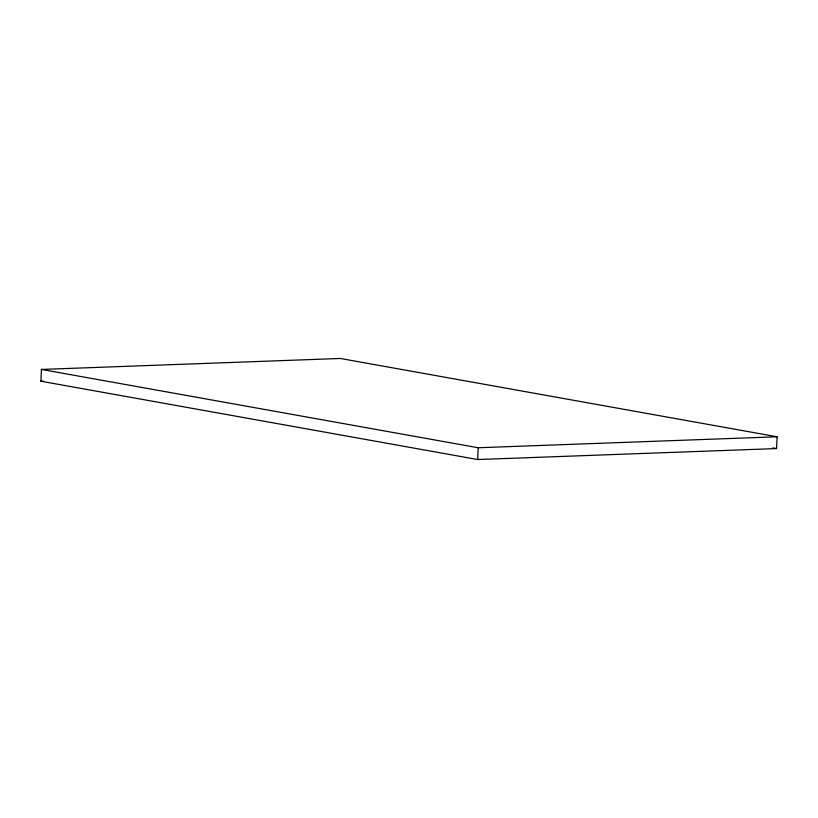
<?xml version="1.0" encoding="UTF-8"?>
<svg xmlns="http://www.w3.org/2000/svg" width="818" height="818" viewBox="0 0 818 818"><rect width="100%" height="100%" fill="white"/><g stroke="black" fill="none" stroke-linecap="round" stroke-linejoin="round"><path stroke-width="1.23" d="M40.9 381.219L41.432 369.439L340.349 358.468L777.1 436.781L776.568 448.561L477.651 459.532L40.9 381.219L43.446 381.127M477.651 459.532L478.182 447.753L41.432 369.439M478.182 447.753L777.1 436.781M772.795 447.886L776.568 448.561"/></g></svg>
